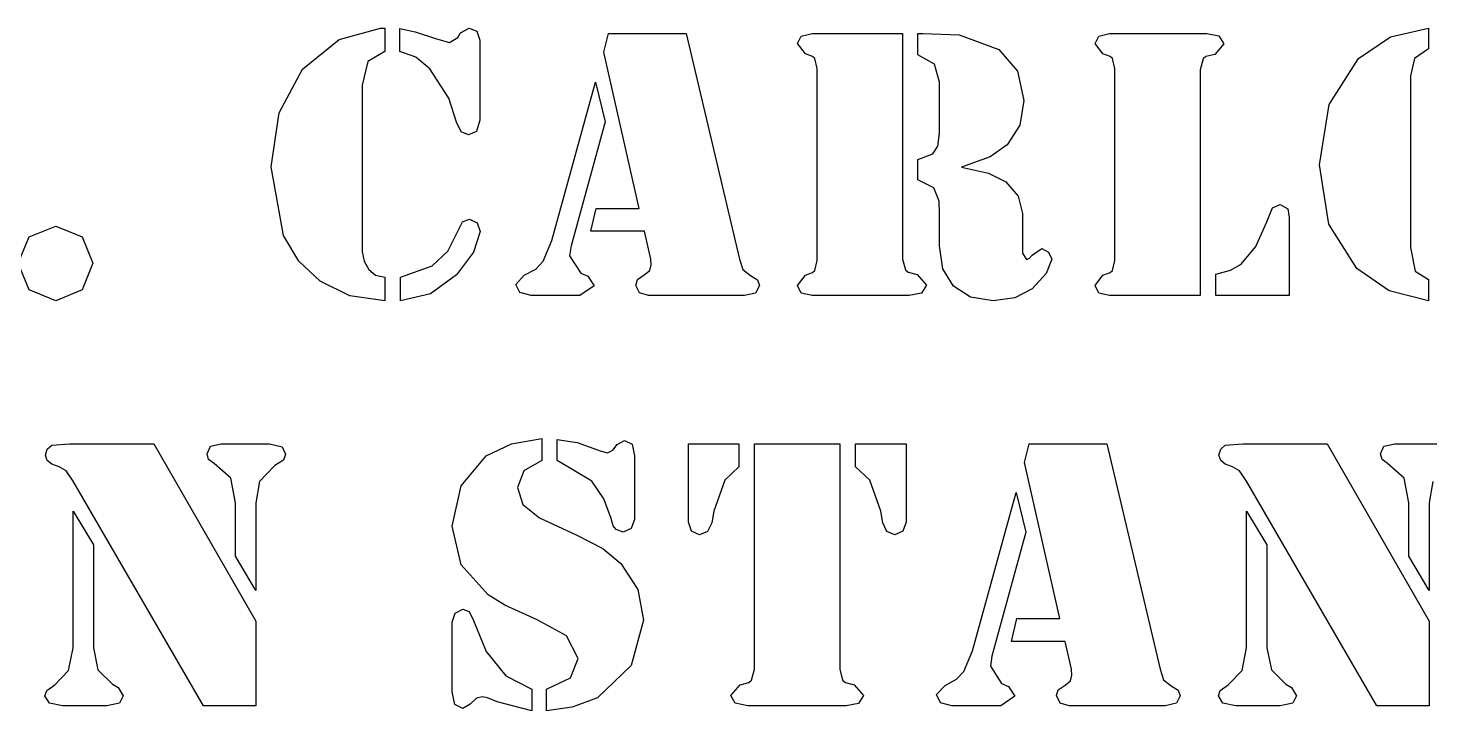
# Model space of a CAD drawing. Extents: x -1 to 447, y 185 to 440.
# Drawn here: x 212.57 to 238.78, y 268.36 to 281.14 of the extents above; entities that cross this region are included whole.
import ezdxf

# ---------------------------------------------------------------- set-up
doc = ezdxf.new("R2010")
doc.units = 0

msp = doc.modelspace()

# ---------------------------------------------------------------- linework, layer by layer
at = {"layer": 'Visible'}
for p, q in [((218.380458, 280.924572), (219.152511, 281.13645)), ((219.152511, 281.13645), (219.235061, 281.132878)), ((219.235061, 281.132878), (219.235061, 280.698301)), ((219.518959, 280.694702), (219.518959, 281.12928)), ((219.518959, 281.12928), (219.802592, 281.068214)), ((219.802592, 281.068214), (220.201318, 280.931742)), ((220.603485, 280.960476), (220.650316, 281.046677)), ((220.650316, 281.046677), (220.811711, 281.132878)), ((220.811711, 281.132878), (220.959084, 281.075411)), ((220.959084, 281.075411), (221.013059, 280.906607)), ((223.330012, 280.683934), (223.419971, 281.035908)), ((223.419971, 281.035908), (224.86724, 281.035908)), ((224.86724, 281.035908), (225.865776, 276.815889)), ((227.022797, 280.985611), (227.22388, 281.035908)), ((227.22388, 281.035908), (227.317278, 281.035908)), ((227.317278, 281.035908), (228.91536, 281.035908)), ((228.91536, 281.035908), (228.91536, 276.815889)), ((229.199257, 280.637235), (229.199257, 281.035908)), ((229.199257, 281.035908), (229.292655, 281.035908)), ((229.292655, 281.035908), (229.97131, 281.007175)), ((229.97131, 281.007175), (230.714789, 280.734204)), ((232.586713, 280.985611), (232.787796, 281.035908)), ((232.787796, 281.035908), (232.881194, 281.035908)), ((232.881194, 281.035908), (234.48298, 281.035908)), ((234.48298, 281.035908), (234.604952, 281.035908)), ((234.604952, 281.035908), (234.831435, 280.992808)), ((234.831435, 280.992808), (234.924569, 280.841969)), ((238.03924, 280.974843), (238.746735, 281.132878)), ((238.746735, 281.132878), (238.746735, 280.744999)), ((217.694394, 280.364291), (218.380458, 280.924572)), ((220.201318, 280.931742), (220.445529, 280.867104)), ((220.445529, 280.867104), (220.603485, 280.960476)), ((221.013059, 280.906607), (221.013059, 279.412533)), ((226.954535, 280.849139), (227.022797, 280.985611)), ((227.098203, 280.6552), (226.954535, 280.849139)), ((230.714789, 280.734204), (231.067742, 280.329287)), ((232.518451, 280.849139), (232.586713, 280.985611)), ((232.662119, 280.6552), (232.518451, 280.849139)), ((234.924569, 280.841969), (234.752325, 280.644431)), ((237.44287, 280.565427), (238.03924, 280.974843)), ((238.746735, 280.744999), (238.487972, 280.568999)), ((218.919149, 280.511531), (218.814903, 280.069784)), ((219.235061, 280.698301), (218.919149, 280.511531)), ((219.81344, 280.594134), (219.518959, 280.694702)), ((219.518959, 280.694702), (219.518959, 280.694702)), ((220.079081, 280.375059), (219.81344, 280.594134)), ((223.990941, 277.764049), (223.330012, 280.683934)), ((227.234728, 280.604929), (227.098203, 280.6552)), ((227.277855, 280.565427), (227.234728, 280.604929)), ((227.320982, 280.382256), (227.277855, 280.565427)), ((229.515169, 280.461261), (229.199257, 280.637235)), ((232.798644, 280.604929), (232.662119, 280.6552)), ((232.841507, 280.565427), (232.798644, 280.604929)), ((232.884634, 280.382256), (232.841507, 280.565427)), ((234.53325, 280.55823), (234.479275, 280.357121)), ((234.587225, 280.601331), (234.53325, 280.55823)), ((234.752325, 280.644431), (234.587225, 280.601331)), ((236.893595, 279.70704), (237.44287, 280.565427)), ((238.487972, 280.568999), (238.412566, 280.242186)), ((217.259949, 279.549031), (217.694394, 280.364291)), ((220.431241, 279.821975), (220.079081, 280.375059)), ((227.320982, 276.787155), (227.320982, 280.382256)), ((229.605127, 280.123653), (229.515169, 280.461261)), ((231.067742, 280.329287), (231.185217, 279.782473)), ((232.884634, 276.787155), (232.884634, 280.382256)), ((234.479275, 280.357121), (234.479275, 276.133503)), ((238.412566, 280.242186), (238.412566, 277.031392)), ((218.814903, 280.069784), (218.814903, 277.103226)), ((222.360316, 277.164265), (223.172056, 280.123653)), ((223.172056, 280.123653), (223.355148, 279.380227)), ((229.605127, 279.171921), (229.605127, 280.123653)), ((220.578349, 279.376629), (220.431241, 279.821975)), ((231.185217, 279.782473), (231.106371, 279.32186)), ((236.710239, 278.579308), (236.893595, 279.70704)), ((217.112576, 278.539806), (217.259949, 279.549031)), ((220.660899, 279.193458), (220.578349, 279.376629)), ((220.801128, 279.139589), (220.660899, 279.193458)), ((220.948236, 279.204227), (220.801128, 279.139589)), ((221.013059, 279.412533), (220.948236, 279.204227)), ((223.355148, 279.380227), (222.719619, 277.060126)), ((229.576288, 278.927685), (229.605127, 279.171921)), ((231.106371, 279.32186), (230.869305, 278.952846)), ((229.47945, 278.780444), (229.576288, 278.927685)), ((230.869305, 278.952846), (230.556832, 278.730173)), ((229.202697, 278.679876), (229.47945, 278.780444)), ((229.202697, 278.295596), (229.202697, 278.679876)), ((230.556832, 278.730173), (230.018141, 278.536234)), ((217.342499, 277.257663), (217.112576, 278.539806)), ((230.018141, 278.536234), (230.018141, 278.536208)), ((230.018141, 278.536208), (230.524553, 278.424871)), ((230.524553, 278.424871), (230.847609, 278.259665)), ((236.885393, 277.470441), (236.710239, 278.579308)), ((229.500882, 278.148355), (229.202697, 278.295596)), ((229.601423, 277.900521), (229.500882, 278.148355)), ((230.847609, 278.259665), (231.077532, 277.993918)), ((229.605127, 277.667079), (229.601423, 277.900521)), ((231.077532, 277.993918), (231.160082, 277.667079)), ((223.089506, 277.336668), (223.186344, 277.764049)), ((223.186344, 277.764049), (223.990941, 277.764049)), ((229.605127, 277.063724), (229.605127, 277.667079)), ((231.160082, 277.667079), (231.160082, 276.923654)), ((235.725726, 277.512642), (235.829707, 277.771245)), ((235.829707, 277.771245), (235.973376, 277.835883)), ((235.973376, 277.835883), (236.120748, 277.75328)), ((236.120748, 277.75328), (236.14218, 277.595245)), ((236.14218, 277.595245), (236.14218, 276.133503)), ((212.586884, 277.228929), (213.082448, 277.433637)), ((213.082448, 277.433637), (213.574573, 277.228929)), ((213.082448, 277.433637), (213.082448, 277.433637)), ((220.413249, 276.963156), (220.607189, 277.347436)), ((220.607189, 277.347436), (220.689739, 277.509044)), ((220.689739, 277.509044), (220.81912, 277.559341)), ((220.81912, 277.559341), (220.962524, 277.494677)), ((221.020203, 277.333069), (220.894526, 276.941592)), ((220.962524, 277.494677), (221.020203, 277.333069)), ((224.091482, 277.336668), (223.089506, 277.336668)), ((224.206311, 276.815889), (224.091482, 277.336668)), ((235.520939, 277.049357), (235.725726, 277.512642)), ((237.41059, 276.636316), (236.885393, 277.470441)), ((212.382362, 276.736884), (212.586884, 277.228929)), ((213.574573, 277.228929), (213.77936, 276.736884)), ((217.627984, 276.773688), (217.342499, 277.257663)), ((218.814903, 277.103226), (218.814903, 276.948789)), ((222.195216, 276.772788), (222.360316, 277.164265)), ((222.719619, 277.060126), (222.69078, 276.873356)), ((229.671538, 276.631845), (229.605127, 277.063724)), ((218.814903, 276.948789), (218.847183, 276.772788)), ((220.118769, 276.686614), (220.413249, 276.963156)), ((220.894526, 276.941592), (220.578349, 276.51781)), ((222.69078, 276.873356), (222.902711, 276.550115)), ((224.217159, 276.708151), (224.206311, 276.815889)), ((225.865776, 276.815889), (225.930334, 276.618378)), ((228.91536, 276.815889), (228.969334, 276.614779)), ((231.160082, 276.923654), (231.235488, 276.808719)), ((231.235488, 276.808719), (231.282319, 276.823086)), ((231.282319, 276.823086), (231.339734, 276.887723)), ((231.339734, 276.887723), (231.522825, 277.009828)), ((231.522825, 277.009828), (231.645062, 276.945191)), ((231.706181, 276.815889), (231.598231, 276.542945)), ((231.645062, 276.945191), (231.706181, 276.815889)), ((235.244449, 276.722518), (235.520939, 277.049357)), ((238.412566, 277.031392), (238.49882, 276.586046)), ((212.586884, 276.241268), (212.382362, 276.736884)), ((213.77936, 276.736884), (213.574573, 276.241268)), ((218.024859, 276.399277), (217.627984, 276.773688)), ((218.847183, 276.772788), (218.937141, 276.618378)), ((218.937141, 276.618378), (219.059114, 276.514211)), ((219.529542, 276.474709), (220.118769, 276.686614)), ((221.843321, 276.514211), (222.058691, 276.629146)), ((222.058691, 276.629146), (222.195216, 276.772788)), ((222.902711, 276.550115), (223.028388, 276.492674)), ((224.087778, 276.521382), (224.18832, 276.600413)), ((224.18832, 276.600413), (224.217159, 276.708151)), ((225.930334, 276.618378), (226.074003, 276.507041)), ((227.098203, 276.514211), (227.234728, 276.56091)), ((227.234728, 276.56091), (227.277855, 276.604011)), ((227.277855, 276.604011), (227.320982, 276.787155)), ((228.969334, 276.614779), (229.023309, 276.568081)), ((229.023309, 276.568081), (229.188409, 276.52498)), ((229.870769, 276.305905), (229.671538, 276.631845)), ((231.598231, 276.542945), (231.336029, 276.259206)), ((232.662119, 276.514211), (232.798644, 276.56091)), ((232.798644, 276.56091), (232.841507, 276.604011)), ((232.841507, 276.604011), (232.884634, 276.787155)), ((234.770317, 276.535775), (235.046806, 276.607583)), ((234.770317, 276.133503), (234.770317, 276.535775)), ((235.046806, 276.607583), (235.244449, 276.722518)), ((238.014104, 276.218805), (237.41059, 276.636316)), ((238.49882, 276.586046), (238.746735, 276.431609)), ((218.584187, 276.127232), (218.024859, 276.399277)), ((219.059114, 276.514211), (219.235061, 276.474709)), ((219.235061, 276.474709), (219.235061, 276.036533)), ((219.529542, 276.036533), (219.529542, 276.474709)), ((220.578349, 276.51781), (220.089929, 276.165835)), ((221.6851, 276.341809), (221.843321, 276.514211)), ((221.760506, 276.187372), (221.6851, 276.341809)), ((223.146921, 276.313075), (222.884719, 276.133503)), ((223.028388, 276.492674), (223.146921, 276.313075)), ((223.929822, 276.32387), (223.958662, 276.431609)), ((223.99438, 276.1838), (223.929822, 276.32387)), ((223.958662, 276.431609), (224.087778, 276.521382)), ((226.074003, 276.507041), (226.203384, 276.42801)), ((226.239102, 276.320272), (226.169253, 276.180202)), ((226.203384, 276.42801), (226.239102, 276.320272)), ((226.954535, 276.320272), (227.098203, 276.514211)), ((227.022797, 276.180202), (226.954535, 276.320272)), ((229.188409, 276.52498), (229.360917, 276.327442)), ((229.360917, 276.327442), (229.267519, 276.176604)), ((230.188797, 276.103896), (229.870769, 276.305905)), ((232.518451, 276.320272), (232.662119, 276.514211)), ((232.586713, 276.180202), (232.518451, 276.320272)), ((238.746735, 276.431609), (238.746735, 276.036533)), ((213.082448, 276.036533), (212.586884, 276.241268)), ((213.574573, 276.241268), (213.082448, 276.036533)), ((219.235061, 276.036533), (218.584187, 276.127232)), ((220.089929, 276.165835), (219.529542, 276.036533)), ((219.529542, 276.036533), (219.529542, 276.036533)), ((221.972437, 276.133503), (221.760506, 276.187372)), ((222.884719, 276.133503), (221.972437, 276.133503)), ((224.166888, 276.133503), (223.99438, 276.1838)), ((225.959174, 276.133503), (224.166888, 276.133503)), ((226.169253, 276.180202), (225.959174, 276.133503)), ((227.22388, 276.133503), (227.022797, 276.180202)), ((227.317278, 276.133503), (227.22388, 276.133503)), ((228.919064, 276.133503), (227.317278, 276.133503)), ((229.041301, 276.133503), (228.919064, 276.133503)), ((229.267519, 276.176604), (229.041301, 276.133503)), ((230.610807, 276.036533), (230.188797, 276.103896)), ((231.016413, 276.090429), (230.610807, 276.036533)), ((231.336029, 276.259206), (231.016413, 276.090429)), ((232.787796, 276.133503), (232.586713, 276.180202)), ((232.881194, 276.133503), (232.787796, 276.133503)), ((234.479275, 276.133503), (232.881194, 276.133503)), ((236.14218, 276.133503), (234.770317, 276.133503)), ((238.746735, 276.036533), (238.014104, 276.218805)), ((221.602021, 273.361255), (222.173256, 273.459124)), ((222.173256, 273.459124), (222.173256, 273.04611)), ((222.173256, 273.459124), (222.173256, 273.459124)), ((222.456888, 273.04611), (222.456888, 273.441186)), ((222.456888, 273.441186), (222.83048, 273.383718)), ((223.577397, 273.344216), (223.717362, 273.423221)), ((223.717362, 273.423221), (223.857591, 273.351386)), ((212.892478, 273.15025), (212.924757, 273.261587)), ((212.924757, 273.04611), (212.892478, 273.15025)), ((212.924757, 273.261587), (213.011011, 273.337019)), ((213.011011, 273.337019), (213.34121, 273.362155)), ((213.34121, 273.362155), (214.914421, 273.362155)), ((214.914421, 273.362155), (216.824975, 270.043755)), ((215.912693, 273.175412), (215.973811, 273.315482)), ((215.941532, 273.067647), (215.912693, 273.175412)), ((215.973811, 273.315482), (216.178598, 273.362155)), ((216.178598, 273.362155), (217.076593, 273.362155)), ((217.076593, 273.362155), (217.317099, 273.304687)), ((217.317099, 273.304687), (217.378218, 273.168215)), ((217.378218, 273.168215), (217.342235, 273.053281)), ((220.661164, 272.572031), (221.131592, 273.132312)), ((221.131592, 273.132312), (221.602021, 273.361255)), ((222.83048, 273.383718), (223.279212, 273.222085)), ((223.279212, 273.222085), (223.397746, 273.193351)), ((223.397746, 273.193351), (223.498287, 273.24005)), ((223.498287, 273.24005), (223.577397, 273.344216)), ((223.857591, 273.351386), (223.904157, 273.132312)), ((223.904157, 273.132312), (223.904157, 271.947112)), ((224.910631, 273.362155), (225.855193, 273.362155)), ((224.910631, 271.893243), (224.910631, 273.362155)), ((225.855193, 273.362155), (225.855193, 272.927604)), ((226.145969, 269.142056), (226.145969, 273.362155)), ((226.145969, 273.362155), (227.740611, 273.362155)), ((227.740611, 273.362155), (227.740611, 269.142056)), ((228.038796, 272.927604), (228.038796, 273.362155)), ((228.038796, 273.362155), (228.983357, 273.362155)), ((228.983357, 273.362155), (228.983357, 271.893243)), ((231.19633, 273.010206), (231.286023, 273.362155)), ((231.286023, 273.362155), (232.733292, 273.362155)), ((232.733292, 273.362155), (233.731828, 269.142056)), ((234.831435, 273.15025), (234.863715, 273.261587)), ((234.863715, 273.04611), (234.831435, 273.15025)), ((234.863715, 273.261587), (234.949969, 273.337019)), ((234.949969, 273.337019), (235.280433, 273.362155)), ((235.280433, 273.362155), (236.853379, 273.362155)), ((236.853379, 273.362155), (238.764197, 270.043755)), ((237.851915, 273.175412), (237.913034, 273.315482)), ((237.880754, 273.067647), (237.851915, 273.175412)), ((237.913034, 273.315482), (238.117821, 273.362155)), ((238.117821, 273.362155), (239.015551, 273.362155)), ((213.011011, 272.981473), (212.924757, 273.04611)), ((213.147271, 272.931176), (213.011011, 272.981473)), ((213.276652, 272.852171), (213.147271, 272.931176)), ((216.045778, 272.992241), (215.941532, 273.067647)), ((216.354546, 272.715699), (216.045778, 272.992241)), ((217.180574, 272.952739), (216.893237, 272.654633)), ((217.342235, 273.053281), (217.180574, 272.952739)), ((222.173256, 273.04611), (221.831943, 272.855769)), ((223.106969, 272.66183), (222.456888, 273.04611)), ((222.456888, 273.04611), (222.456888, 273.04611)), ((225.855193, 272.927604), (225.592991, 272.679769)), ((228.300998, 272.679769), (228.038796, 272.927604)), ((231.856993, 270.090321), (231.19633, 273.010206)), ((234.949969, 272.981473), (234.863715, 273.04611)), ((235.086493, 272.931176), (234.949969, 272.981473)), ((235.215874, 272.852171), (235.086493, 272.931176)), ((237.984736, 272.992241), (237.880754, 273.067647)), ((238.293769, 272.715699), (237.984736, 272.992241)), ((213.406033, 272.66183), (213.276652, 272.852171)), ((215.844695, 268.459696), (213.406033, 272.66183)), ((216.44424, 272.255986), (216.354546, 272.715699)), ((216.893237, 272.654633), (216.824975, 272.255986)), ((221.831943, 272.855769), (221.717114, 272.543297)), ((223.333187, 272.32782), (223.106969, 272.66183)), ((225.592991, 272.679769), (225.384499, 272.101549)), ((228.509225, 272.101549), (228.300998, 272.679769)), ((235.344991, 272.66183), (235.215874, 272.852171)), ((237.783653, 268.459696), (235.344991, 272.66183)), ((238.383462, 272.255986), (238.293769, 272.715699)), ((238.83246, 272.654633), (238.764197, 272.255986)), ((220.49236, 271.81781), (220.661164, 272.572031)), ((221.717114, 272.543297), (221.813952, 272.227252)), ((230.226633, 269.490512), (231.038109, 272.449926)), ((231.038109, 272.449926), (231.221465, 271.706474)), ((213.409473, 272.101549), (213.790208, 271.469434)), ((213.409473, 269.544487), (213.409473, 272.101549)), ((216.44424, 271.261128), (216.44424, 272.255986)), ((216.824975, 272.255986), (216.824975, 270.61827)), ((221.813952, 272.227252), (222.130128, 271.972247)), ((223.469712, 271.965077), (223.333187, 272.32782)), ((225.384499, 272.101549), (225.348781, 271.882474)), ((228.545208, 271.882474), (228.509225, 272.101549)), ((235.348695, 272.101549), (235.72943, 271.469434)), ((235.348695, 269.544487), (235.348695, 272.101549)), ((238.383462, 271.261128), (238.383462, 272.255986)), ((238.764197, 272.255986), (238.764197, 270.61827)), ((220.661164, 271.096822), (220.49236, 271.81781)), ((222.130128, 271.972247), (222.812488, 271.656203)), ((223.505696, 271.825007), (223.469712, 271.965077)), ((223.559406, 271.756771), (223.505696, 271.825007)), ((223.904157, 271.947112), (223.843303, 271.77471)), ((224.968046, 271.724439), (224.910631, 271.893243)), ((225.348781, 271.882474), (225.26967, 271.717269)), ((228.620614, 271.717269), (228.545208, 271.882474)), ((228.983357, 271.893243), (228.922239, 271.724439)), ((222.812488, 271.656203), (223.311756, 271.401198)), ((223.692227, 271.710072), (223.559406, 271.756771)), ((223.843303, 271.77471), (223.692227, 271.710072)), ((225.122298, 271.659801), (224.968046, 271.724439)), ((225.26967, 271.717269), (225.122298, 271.659801)), ((228.771426, 271.659801), (228.620614, 271.717269)), ((228.922239, 271.724439), (228.771426, 271.659801)), ((231.221465, 271.706474), (230.585672, 269.386266)), ((213.790208, 271.469434), (213.790208, 269.544487)), ((223.311756, 271.401198), (223.649364, 271.121084)), ((235.72943, 271.469434), (235.72943, 269.544487)), ((216.824975, 270.61827), (216.44424, 271.261128)), ((221.167576, 270.535615), (220.661164, 271.096822)), ((223.649364, 271.121084), (223.967128, 270.633537)), ((238.764197, 270.61827), (238.383462, 271.261128)), ((221.480048, 270.341675), (221.167576, 270.535615)), ((223.967128, 270.633537), (224.072961, 270.061482)), ((220.549774, 270.194567), (220.693443, 270.269973)), ((220.693443, 270.269973), (220.81568, 270.223142)), ((222.087001, 270.065186), (221.480048, 270.341675)), ((216.824975, 270.043755), (216.824975, 268.459696)), ((220.49236, 270.025763), (220.549774, 270.194567)), ((220.49236, 268.718459), (220.49236, 270.025763)), ((220.81568, 270.223142), (220.894526, 270.054338)), ((220.894526, 270.054338), (221.131592, 269.476224)), ((222.632836, 269.770705), (222.087001, 270.065186)), ((224.072961, 270.061482), (223.843303, 269.214023)), ((230.955559, 269.66302), (231.052661, 270.090321)), ((231.052661, 270.090321), (231.856993, 270.090321)), ((238.764197, 270.043755), (238.764197, 268.459696)), ((222.848471, 269.346843), (222.632836, 269.770705)), ((213.323483, 269.119831), (213.409473, 269.544487)), ((213.790208, 269.544487), (213.872758, 269.131473)), ((221.131592, 269.476224), (221.49804, 269.020083)), ((230.061268, 269.099193), (230.226633, 269.490512)), ((231.957535, 269.66302), (230.955559, 269.66302)), ((232.072628, 269.142056), (231.957535, 269.66302)), ((235.262441, 269.119831), (235.348695, 269.544487)), ((235.72943, 269.544487), (235.81198, 269.131473)), ((222.708242, 268.98066), (222.848471, 269.346843)), ((223.843303, 269.214023), (223.211215, 268.610509)), ((230.585672, 269.386266), (230.557097, 269.199735)), ((230.557097, 269.199735), (230.768763, 268.876415)), ((213.064721, 268.851279), (213.323483, 269.119831)), ((213.872758, 269.131473), (214.142103, 268.865567)), ((221.49804, 269.020083), (221.98646, 268.772169)), ((222.259245, 268.772169), (222.708242, 268.98066)), ((226.041724, 268.894406), (226.091994, 268.940973)), ((226.091994, 268.940973), (226.145969, 269.142056)), ((227.740611, 269.142056), (227.794586, 268.940973)), ((227.794586, 268.940973), (227.848296, 268.894406)), ((229.709373, 268.840431), (229.924744, 268.955525)), ((229.924744, 268.955525), (230.061268, 269.099193)), ((232.054637, 268.926685), (232.083476, 269.034371)), ((232.083476, 269.034371), (232.072628, 269.142056)), ((233.731828, 269.142056), (233.796387, 268.944677)), ((233.796387, 268.944677), (233.940055, 268.833288)), ((235.003944, 268.851279), (235.262441, 269.119831)), ((235.81198, 269.131473), (236.081325, 268.865567)), ((212.88163, 268.646492), (212.913909, 268.747034)), ((212.913909, 268.747034), (213.064721, 268.851279)), ((214.142103, 268.865567), (214.250053, 268.804448)), ((214.250053, 268.804448), (214.343451, 268.643052)), ((220.54263, 268.486684), (220.49236, 268.718459)), ((221.98646, 268.772169), (221.98646, 268.362859)), ((221.98646, 268.772169), (221.98646, 268.772169)), ((222.259245, 268.362859), (222.259245, 268.772169)), ((225.704116, 268.653636), (225.876624, 268.851279)), ((225.876624, 268.851279), (226.041724, 268.894406)), ((227.848296, 268.894406), (228.013661, 268.851279)), ((228.013661, 268.851279), (228.185904, 268.653636)), ((229.551417, 268.668188), (229.709373, 268.840431)), ((230.768763, 268.876415), (230.89444, 268.819)), ((230.89444, 268.819), (231.012974, 268.639348)), ((231.796139, 268.650196), (231.824714, 268.757881)), ((231.824714, 268.757881), (231.954095, 268.847575)), ((231.954095, 268.847575), (232.054637, 268.926685)), ((233.940055, 268.833288), (234.069436, 268.754177)), ((234.069436, 268.754177), (234.10542, 268.646492)), ((234.820587, 268.646492), (234.853131, 268.747034)), ((234.853131, 268.747034), (235.003944, 268.851279)), ((236.081325, 268.865567), (236.189011, 268.804448)), ((236.189011, 268.804448), (236.282409, 268.643052)), ((212.963386, 268.506528), (212.88163, 268.646492)), ((213.20839, 268.459696), (212.963386, 268.506528)), ((214.038122, 268.459696), (213.20839, 268.459696)), ((214.275188, 268.506528), (214.038122, 268.459696)), ((214.343451, 268.643052), (214.275188, 268.506528)), ((216.824975, 268.459696), (215.844695, 268.459696)), ((220.693443, 268.409426), (220.54263, 268.486684)), ((220.833407, 268.488536), (220.693443, 268.409426)), ((220.948501, 268.603365), (220.833407, 268.488536)), ((221.056186, 268.6285), (220.948501, 268.603365)), ((221.153288, 268.610509), (221.056186, 268.6285)), ((221.336379, 268.531663), (221.153288, 268.610509)), ((221.98646, 268.362859), (221.336379, 268.531663)), ((222.737082, 268.431121), (222.259245, 268.362859)), ((223.211215, 268.610509), (222.737082, 268.431121)), ((225.783226, 268.506528), (225.704116, 268.653636)), ((226.023996, 268.459696), (225.783226, 268.506528)), ((226.142265, 268.459696), (226.023996, 268.459696)), ((227.744315, 268.459696), (226.142265, 268.459696)), ((227.862584, 268.459696), (227.744315, 268.459696)), ((228.092506, 268.502823), (227.862584, 268.459696)), ((228.185904, 268.653636), (228.092506, 268.502823)), ((229.626823, 268.513671), (229.551417, 268.668188)), ((229.838754, 268.459696), (229.626823, 268.513671)), ((230.751036, 268.459696), (229.838754, 268.459696)), ((231.012974, 268.639348), (230.751036, 268.459696)), ((231.860697, 268.509967), (231.796139, 268.650196)), ((232.032941, 268.459696), (231.860697, 268.509967)), ((233.825226, 268.459696), (232.032941, 268.459696)), ((234.035305, 268.506528), (233.825226, 268.459696)), ((234.10542, 268.646492), (234.035305, 268.506528)), ((234.902344, 268.506528), (234.820587, 268.646492)), ((235.147612, 268.459696), (234.902344, 268.506528)), ((235.97708, 268.459696), (235.147612, 268.459696)), ((236.214146, 268.506528), (235.97708, 268.459696)), ((236.282409, 268.643052), (236.214146, 268.506528)), ((238.764197, 268.459696), (237.783653, 268.459696))]:
    msp.add_line(p, q, dxfattribs=at)

doc.saveas('drawing.dxf')
